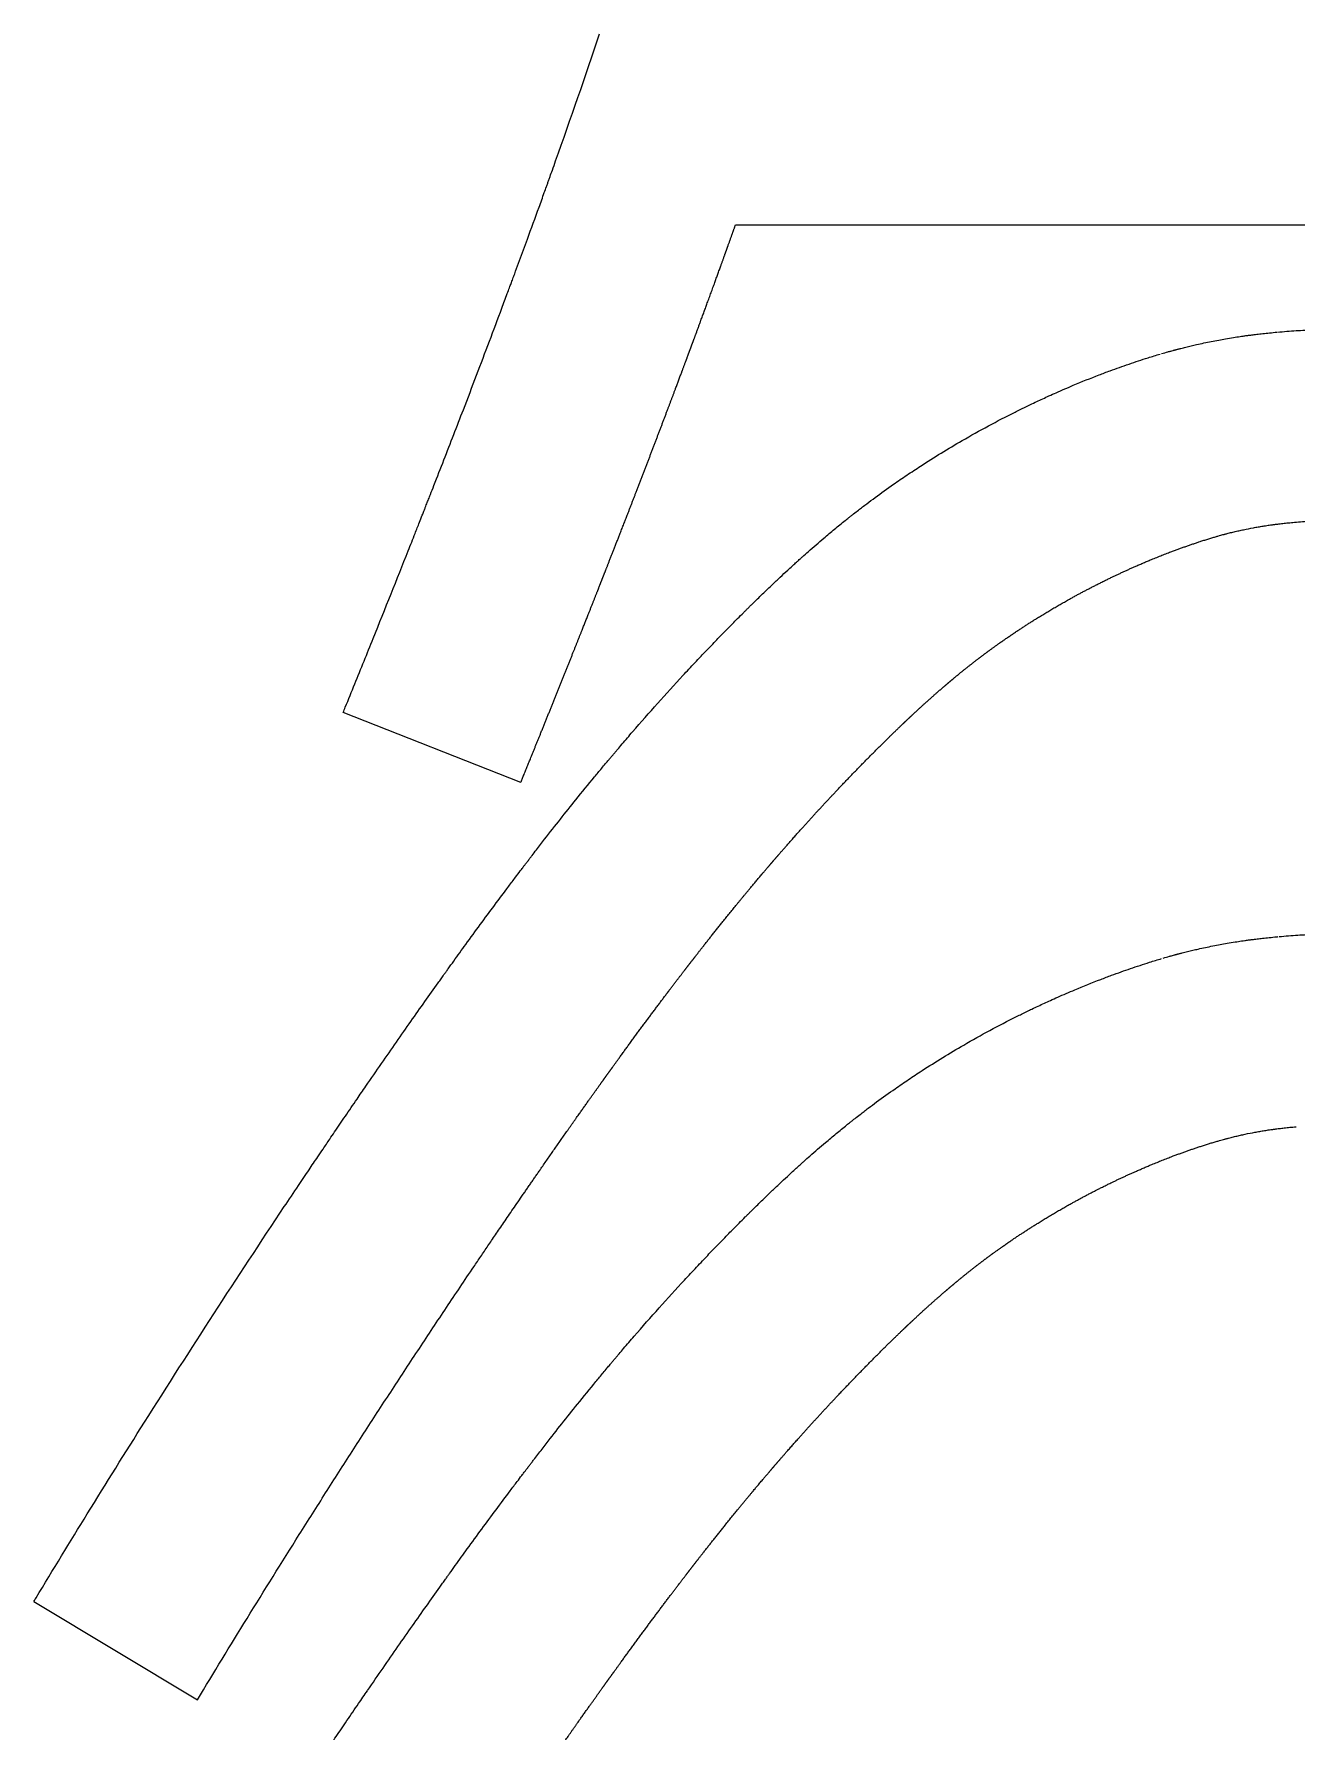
# Model space of a CAD drawing. Header units: millimetres. Extents: x -2789 to 12250, y -4440 to 7168.
# Drawn here: x 2793.7 to 3091.3, y 3154.4 to 3554.5 of the extents above; entities that cross this region are included whole.
import ezdxf

# ---------------------------------------------------------------- set-up
doc = ezdxf.new("R2010")
doc.units = ezdxf.units.MM
doc.header["$MEASUREMENT"] = 0

msp = doc.modelspace()

# ---------------------------------------------------------------- linework, layer by layer
at = {"color": 7, "linetype": 'Continuous', "lineweight": 25}
msp.add_line((2959.09079, 3509.46572), (3106.83301, 3509.46572), dxfattribs=at)
for p, q in [((2908.47435, 3378.03995), (2866.6037, 3394.53578)), ((2793.6843, 3184.98257), (2832.21535, 3161.73696))]:
    msp.add_line(p, q)
at = {"color": 7, "linetype": 'Continuous'}
for points, knots in [([(2866.6037, 3394.53578), (2866.76991, 3394.94388), (2866.93585, 3395.35146), (2867.84804, 3397.59279), (2868.5888, 3399.41593), (2870.79399, 3404.85248), (2872.24125, 3408.43278), (2876.51435, 3419.04138), (2879.27155, 3425.93742), (2882.47819, 3434.02074), (2883.01536, 3435.37708), (2883.89511, 3437.60215), (2884.23992, 3438.47521), (2884.80727, 3439.9133), (2885.03058, 3440.47976), (2885.3779, 3441.36141), (2885.50279, 3441.67859), (2885.6961, 3442.16968), (2885.76532, 3442.34558), (2885.90984, 3442.71292), (2885.99209, 3442.92204), (2886.1518, 3443.32821), (2886.2261, 3443.51718), (2886.37028, 3443.88404), (2886.44138, 3444.06498), (2886.58337, 3444.42644), (2886.65439, 3444.60728), (2886.86751, 3445.15007), (2887.00977, 3445.51256), (2887.43548, 3446.59785), (2887.71819, 3447.31931), (2888.79116, 3450.06011), (2889.57547, 3452.0692), (2891.9066, 3458.05769), (2893.432, 3461.99928), (2895.98141, 3468.62671), (2897.01997, 3471.33834), (2900.09299, 3479.39772), (2902.08479, 3484.66994), (2904.44586, 3490.98039), (2904.86922, 3492.1144), (2905.46487, 3493.71343), (2905.63956, 3494.18282), (2905.93373, 3494.974), (2906.05345, 3495.29622), (2906.23727, 3495.79122), (2906.30302, 3495.96835), (2906.44382, 3496.34782), (2906.51887, 3496.55017), (2906.66706, 3496.94985), (2906.7405, 3497.14801), (2906.95885, 3497.73741), (2907.10456, 3498.13104), (2907.56265, 3499.36953), (2907.87356, 3500.2116), (2908.8019, 3502.73026), (2909.41536, 3504.40052), (2910.9528, 3508.60158), (2911.86952, 3511.12055), (2913.18797, 3514.76415), (2913.60158, 3515.91027), (2914.1874, 3517.53794), (2914.362, 3518.02361), (2914.6252, 3518.7566), (2914.71568, 3519.00872), (2914.90182, 3519.52776), (2914.9954, 3519.78888), (2915.18163, 3520.30887), (2915.27457, 3520.56855), (2915.55327, 3521.34778), (2915.7388, 3521.86721), (2916.17939, 3523.10242), (2916.4342, 3523.81814), (2916.6885, 3524.53375), (2920.24198, 3534.53345), (2923.69438, 3544.51077), (2927.04576, 3554.46572)], [0.6353648778, 0.6353648778, 0.6353648778, 0.6353648778, 0.6381080486, 0.6381080486, 0.6504703768, 0.6504703768, 0.6751950331, 0.6751950331, 0.7246443456, 0.7246443456, 0.7346799119, 0.7346799119, 0.7411940781, 0.7411940781, 0.7454541819, 0.7454541819, 0.74782528, 0.74782528, 0.7491711349, 0.7491711349, 0.7506664275, 0.7506664275, 0.7518736709, 0.7518736709, 0.7530809144, 0.7530809144, 0.7542881579, 0.7542881579, 0.7567026448, 0.7567026448, 0.7615316186, 0.7615316186, 0.7750933268, 0.7750933268, 0.8022167431, 0.8022167431, 0.8212951958, 0.8212951958, 0.8594521014, 0.8594521014, 0.8678520237, 0.8678520237, 0.8713555298, 0.8713555298, 0.8737531366, 0.8737531366, 0.8751033197, 0.8751033197, 0.8764535029, 0.8764535029, 0.877803686, 0.877803686, 0.8805040523, 0.8805040523, 0.8863003435, 0.8863003435, 0.897892926, 0.897892926, 0.9156187577, 0.9156187577, 0.9237681115, 0.9237681115, 0.9272584919, 0.9272584919, 0.9290622646, 0.9290622646, 0.9308660373, 0.9308660373, 0.93266981, 0.93266981, 0.9362773554, 0.9362773554, 0.941249614, 0.941249614, 0.941249614, 1.0107302972, 1.0107302972, 1.0107302972, 1.0107302972]), ([(3086.87648, 3484.18033), (3088.36493, 3484.31373), (3089.84089, 3484.42675), (3092.67405, 3484.61091), (3094.04058, 3484.68518), (3096.78394, 3484.80824), (3098.15765, 3484.85666), (3100.8919, 3484.92946), (3102.25475, 3484.95398), (3104.56912, 3484.97792), (3105.52276, 3484.98262), (3106.47426, 3484.98257)], [0.00007817154, 0.00007817154, 0.00007817154, 0.00007817154, 0.00433148743, 0.00433148743, 0.00830990933, 0.00830990933, 0.01228833123, 0.01228833123, 0.01626675313, 0.01626675313, 0.01906552462, 0.01906552462, 0.01906552462, 0.01906552462]), ([(3059.56074, 3479.10717), (3060.06346, 3479.25256), (3060.57873, 3479.40006), (3061.27863, 3479.59757), (3061.50961, 3479.66218), (3061.90825, 3479.77276), (3062.07781, 3479.81945), (3062.3344, 3479.88942), (3062.41736, 3479.91192), (3062.53814, 3479.94451), (3062.57268, 3479.95381), (3062.62286, 3479.96729), (3062.63925, 3479.97169), (3062.67603, 3479.98155), (3062.70595, 3479.98955), (3062.75272, 3480.00204), (3062.77321, 3480.0075), (3062.82272, 3480.02069), (3062.85087, 3480.02818), (3062.90665, 3480.04301), (3062.93436, 3480.05037), (3063.01693, 3480.07227), (3063.07127, 3480.08664), (3063.23042, 3480.12862), (3063.3279, 3480.15421), (3063.53057, 3480.20719), (3063.6348, 3480.23433), (3063.84609, 3480.28905), (3063.95136, 3480.31618), (3064.26569, 3480.39678), (3064.47222, 3480.44919), (3064.884, 3480.55265), (3065.09038, 3480.60399), (3065.71126, 3480.75681), (3066.12637, 3480.8568), (3066.95457, 3481.05202), (3067.3687, 3481.14752), (3068.35638, 3481.37034), (3068.93574, 3481.49706), (3070.10766, 3481.74494), (3070.69075, 3481.86412), (3071.85141, 3482.09375), (3072.42976, 3482.20437), (3073.55241, 3482.41155), (3074.09602, 3482.50834), (3075.26075, 3482.70855), (3075.89096, 3482.81248), (3077.03074, 3482.99242), (3077.53532, 3483.0693), (3078.28902, 3483.18001), (3078.53495, 3483.21548), (3078.92137, 3483.27025), (3079.06192, 3483.28998), (3079.3665, 3483.33223), (3079.53182, 3483.35486), (3079.81166, 3483.39276), (3079.93366, 3483.40914), (3080.14617, 3483.43734), (3080.23263, 3483.44871), (3080.40226, 3483.47085), (3080.48943, 3483.48215), (3080.75966, 3483.51692), (3080.9461, 3483.54052), (3081.31499, 3483.58647), (3081.4995, 3483.60908), (3082.12048, 3483.68402), (3082.56299, 3483.73553), (3083.52155, 3483.84327), (3084.04204, 3483.8995), (3085.14928, 3484.01426), (3085.7342, 3484.07232), (3086.44262, 3484.13993), (3086.56879, 3484.15187), (3086.69487, 3484.16368)], [0.0049469751, 0.0049469751, 0.0049469751, 0.0049469751, 0.0548192393, 0.0548192393, 0.0812972154, 0.0812972154, 0.1033127945, 0.1033127945, 0.1135452916, 0.1135452916, 0.1185151523, 0.1185151523, 0.1213829772, 0.1213829772, 0.124250802, 0.124250802, 0.1271186268, 0.1271186268, 0.1299864516, 0.1299864516, 0.1328542764, 0.1328542764, 0.1385899261, 0.1385899261, 0.1500612253, 0.1500612253, 0.1615325246, 0.1615325246, 0.1730038239, 0.1730038239, 0.1959464224, 0.1959464224, 0.2188890209, 0.2188890209, 0.264774218, 0.264774218, 0.310659415, 0.310659415, 0.3740237904, 0.3740237904, 0.4373881658, 0.4373881658, 0.5007525412, 0.5007525412, 0.5601917195, 0.5601917195, 0.6294627688, 0.6294627688, 0.6838335657, 0.6838335657, 0.7103078836, 0.7103078836, 0.7257488127, 0.7257488127, 0.7423010755, 0.7423010755, 0.75621299, 0.75621299, 0.7668279344, 0.7668279344, 0.7774428789, 0.7774428789, 0.7986727677, 0.7986727677, 0.8199026566, 0.8199026566, 0.8696053687, 0.8696053687, 0.925329982, 0.925329982, 0.9845775726, 0.9845775726, 0.9974194251, 0.9974194251, 0.9974194251, 0.9974194251]), ([(2871.97168, 3306.45413), (2873.20898, 3308.25168), (2874.42579, 3310.01429), (2878.01508, 3315.19776), (2880.32646, 3318.51423), (2884.78656, 3324.86923), (2886.93582, 3327.90851), (2889.23058, 3331.12689), (2889.45707, 3331.44424), (2889.91049, 3332.07894), (2890.1096, 3332.35743), (2890.51413, 3332.92255), (2890.68951, 3333.16743), (2891.01046, 3333.61521), (2891.17131, 3333.83948), (2891.77721, 3334.6837), (2892.21984, 3335.29928), (2893.61352, 3337.2339), (2894.55918, 3338.54121), (2897.79714, 3342.99876), (2900.05275, 3346.07105), (2903.3917, 3350.56822), (2904.50755, 3352.06224), (2906.16464, 3354.26741), (2906.71365, 3354.99574), (2907.62305, 3356.19837), (2907.98527, 3356.67637), (2908.54273, 3357.41042), (2908.73649, 3357.66525), (2909.01646, 3358.03308), (2909.1051, 3358.14949), (2909.33125, 3358.44624), (2909.47058, 3358.62891), (2909.78423, 3359.0398), (2909.95916, 3359.26874), (2910.2979, 3359.71157), (2910.46501, 3359.92978), (2910.79981, 3360.36649), (2910.96724, 3360.58466), (2911.46964, 3361.23859), (2911.80472, 3361.67382), (2912.79405, 3362.95603), (2913.44675, 3363.79831), (2915.33928, 3366.23003), (2916.5741, 3367.80339), (2919.02933, 3370.90503), (2920.24904, 3372.43246), (2922.93118, 3375.76125), (2924.38944, 3377.55113), (2926.40516, 3379.99713), (2926.97216, 3380.68205), (2927.8499, 3381.73744), (2928.16228, 3382.11207), (2928.7063, 3382.76281), (2928.93543, 3383.03637), (2929.3248, 3383.50036), (2929.49621, 3383.70432), (2929.84731, 3384.12147), (2930.02999, 3384.33824), (2930.38926, 3384.76385), (2930.56791, 3384.97516), (2930.9255, 3385.39749), (2931.10446, 3385.60854), (2931.64185, 3386.24134), (2932.00086, 3386.66284), (2933.18236, 3388.04579), (2934.00631, 3389.00358), (2936.78895, 3392.21603), (2938.75661, 3394.45059), (2942.71294, 3398.87004), (2944.70204, 3401.05535), (2947.65009, 3404.24035), (2948.59315, 3405.25124), (2950.00576, 3406.75356), (2950.48312, 3407.25915), (2951.36276, 3408.18702), (2951.76515, 3408.61007), (2952.58254, 3409.46665), (2952.99901, 3409.90164), (2953.82657, 3410.76294), (2954.23968, 3411.1914), (2955.47708, 3412.4702), (2956.29763, 3413.31219), (2957.94129, 3414.98699), (2958.76304, 3415.81836), (2960.0633, 3417.12436), (2960.54264, 3417.60378), (2961.21003, 3418.2684), (2961.39645, 3418.45374), (2961.76628, 3418.82083), (2961.94839, 3419.00133), (2962.33135, 3419.38012), (2962.52682, 3419.57314), (2962.93864, 3419.97902), (2963.14365, 3420.18067), (2963.75607, 3420.78176), (2964.15886, 3421.17547), (2964.96508, 3421.96026), (2965.36593, 3422.34881), (2966.41939, 3423.36559), (2967.06834, 3423.98742), (2968.35502, 3425.21143), (2968.99407, 3425.81483), (2970.22388, 3426.967), (2970.81064, 3427.5127), (2971.75588, 3428.38519), (2972.1147, 3428.71481), (2972.73954, 3429.28604), (2973.00732, 3429.52992), (2973.49161, 3429.96945), (2973.70787, 3430.16519), (2974.06652, 3430.48856), (2974.19464, 3430.60386), (2974.50404, 3430.88182), (2974.69424, 3431.0523), (2975.34814, 3431.6367), (2975.80905, 3432.04575), (2977.4897, 3433.52727), (2978.7041, 3434.57814), (2980.75633, 3436.32062), (2981.60247, 3437.02927), (2983.28349, 3438.41743), (2984.12611, 3439.10326), (2985.23587, 3439.9936), (2985.51452, 3440.21606), (2985.9781, 3440.5843), (2986.16936, 3440.7357), (2986.54893, 3441.03504), (2986.73938, 3441.1847), (2987.31273, 3441.63365), (2987.69764, 3441.93295), (2988.4047, 3442.47902), (2988.7326, 3442.73083), (2989.38406, 3443.22808), (2989.71042, 3443.4757), (2990.69139, 3444.21556), (2991.34781, 3444.70471), (2993.44448, 3446.24837), (2994.89807, 3447.29071), (2996.8922, 3448.6837), (2997.4135, 3449.04449), (2998.46346, 3449.76464), (2998.98998, 3450.12248), (3000.57413, 3451.18925), (3001.63634, 3451.89146), (3004.32079, 3453.6334), (3005.95387, 3454.66325), (3009.22932, 3456.67102), (3010.88065, 3457.65477), (3014.57963, 3459.79584), (3016.63136, 3460.942), (3020.78962, 3463.18173), (3022.89097, 3464.27201), (3025.39862, 3465.52566), (3025.79692, 3465.72337), (3026.99333, 3466.313), (3027.80805, 3466.70866), (3029.11641, 3467.33451), (3029.60864, 3467.56789), (3030.58142, 3468.02512), (3031.06815, 3468.25196), (3032.03587, 3468.69883), (3032.51954, 3468.92016), (3033.56988, 3469.39632), (3034.13731, 3469.6507), (3036.04154, 3470.49506), (3037.38419, 3471.07484), (3040.76564, 3472.49505), (3042.79396, 3473.31082), (3045.68335, 3474.42113), (3046.53948, 3474.74361), (3048.14602, 3475.3364), (3048.88749, 3475.60505), (3050.37746, 3476.13523), (3051.1228, 3476.39554), (3053.35996, 3477.16198), (3054.85293, 3477.65363), (3057.29784, 3478.42547), (3058.24872, 3478.71745), (3059.20036, 3479.00131)], [0.0000881401, 0.0000881401, 0.0000881401, 0.0000881401, 0.0230739635, 0.0230739635, 0.0690456102, 0.0690456102, 0.1150172569, 0.1150172569, 0.1200936687, 0.1200936687, 0.1251700805, 0.1251700805, 0.1281846068, 0.1281846068, 0.1311991331, 0.1311991331, 0.1395234172, 0.1395234172, 0.1575039871, 0.1575039871, 0.2015762351, 0.2015762351, 0.2240403098, 0.2240403098, 0.2352663191, 0.2352663191, 0.2427415255, 0.2427415255, 0.2467575155, 0.2467575155, 0.2486801413, 0.2486801413, 0.251368395, 0.251368395, 0.2544087226, 0.2544087226, 0.2574490501, 0.2574490501, 0.2604893777, 0.2604893777, 0.2665700328, 0.2665700328, 0.2784886453, 0.2784886453, 0.3012369814, 0.3012369814, 0.3239853174, 0.3239853174, 0.3515314434, 0.3515314434, 0.3623577162, 0.3623577162, 0.3683407153, 0.3683407153, 0.3727793236, 0.3727793236, 0.3759547277, 0.3759547277, 0.3791301317, 0.3791301317, 0.3823055358, 0.3823055358, 0.3854809399, 0.3854809399, 0.3918317481, 0.3918317481, 0.4063701133, 0.4063701133, 0.440811039, 0.440811039, 0.4752519647, 0.4752519647, 0.4915172493, 0.4915172493, 0.4996024302, 0.4996024302, 0.5063158459, 0.5063158459, 0.5131267534, 0.5131267534, 0.5199376608, 0.5199376608, 0.5335594757, 0.5335594757, 0.5471812905, 0.5471812905, 0.5551405405, 0.5551405405, 0.5582412476, 0.5582412476, 0.5613419548, 0.5613419548, 0.5644426619, 0.5644426619, 0.567543369, 0.567543369, 0.5737447833, 0.5737447833, 0.5799461975, 0.5799461975, 0.590099908, 0.590099908, 0.6002536185, 0.6002536185, 0.6097623257, 0.6097623257, 0.6156224412, 0.6156224412, 0.619991742, 0.619991742, 0.6237206804, 0.6237206804, 0.6257319001, 0.6257319001, 0.6284740241, 0.6284740241, 0.6353004861, 0.6353004861, 0.6533233417, 0.6533233417, 0.6659585612, 0.6659585612, 0.6785937807, 0.6785937807, 0.6828371961, 0.6828371961, 0.6856612957, 0.6856612957, 0.6884853954, 0.6884853954, 0.6941335947, 0.6941335947, 0.6987861239, 0.6987861239, 0.7034386532, 0.7034386532, 0.7127437116, 0.7127437116, 0.7330527246, 0.7330527246, 0.7403138322, 0.7403138322, 0.7475749398, 0.7475749398, 0.762097155, 0.762097155, 0.7840690908, 0.7840690908, 0.8060410267, 0.8060410267, 0.8328943956, 0.8328943956, 0.8597477645, 0.8597477645, 0.8648107953, 0.8648107953, 0.8749368568, 0.8749368568, 0.8809949491, 0.8809949491, 0.8868481763, 0.8868481763, 0.8927014035, 0.8927014035, 0.8995632709, 0.8995632709, 0.9159230959, 0.9159230959, 0.9407251934, 0.9407251934, 0.9511604964, 0.9511604964, 0.9602951395, 0.9602951395, 0.9694297827, 0.9694297827, 0.987699069, 0.987699069, 0.9993125159, 0.9993125159, 0.9993125159, 0.9993125159]), ([(3059.92165, 3336.61158), (3060.42437, 3336.75697), (3060.93964, 3336.90447), (3061.63954, 3337.10198), (3061.87052, 3337.16659), (3062.26916, 3337.27717), (3062.43872, 3337.32386), (3062.69531, 3337.39383), (3062.77827, 3337.41633), (3062.89905, 3337.44892), (3062.9336, 3337.45822), (3062.98377, 3337.4717), (3063.00016, 3337.4761), (3063.03694, 3337.48596), (3063.06686, 3337.49396), (3063.11363, 3337.50645), (3063.13412, 3337.51191), (3063.18363, 3337.5251), (3063.21178, 3337.53259), (3063.26756, 3337.54742), (3063.29527, 3337.55478), (3063.37784, 3337.57668), (3063.43218, 3337.59105), (3063.59133, 3337.63304), (3063.68881, 3337.65862), (3063.89148, 3337.7116), (3063.99571, 3337.73874), (3064.207, 3337.79346), (3064.31228, 3337.82059), (3064.6266, 3337.90119), (3064.83313, 3337.9536), (3065.24491, 3338.05706), (3065.45129, 3338.1084), (3066.07217, 3338.26122), (3066.48728, 3338.36121), (3067.31549, 3338.55643), (3067.72961, 3338.65193), (3068.71729, 3338.87475), (3069.29665, 3339.00147), (3070.46857, 3339.24935), (3071.05166, 3339.36853), (3072.21232, 3339.59816), (3072.79067, 3339.70878), (3073.91332, 3339.91596), (3074.45693, 3340.01275), (3075.62166, 3340.21296), (3076.25187, 3340.31689), (3077.39165, 3340.49683), (3077.89623, 3340.57371), (3078.64993, 3340.68442), (3078.89586, 3340.71989), (3079.28228, 3340.77466), (3079.42283, 3340.79439), (3079.72741, 3340.83664), (3079.89273, 3340.85927), (3080.17257, 3340.89717), (3080.29457, 3340.91355), (3080.50708, 3340.94175), (3080.59354, 3340.95312), (3080.76317, 3340.97526), (3080.85034, 3340.98656), (3081.12057, 3341.02133), (3081.30701, 3341.04493), (3081.6759, 3341.09088), (3081.86041, 3341.11349), (3082.48139, 3341.18843), (3082.9239, 3341.23994), (3083.88246, 3341.34768), (3084.40295, 3341.40391), (3085.51019, 3341.51867), (3086.09511, 3341.57673), (3086.80353, 3341.64434), (3086.92971, 3341.65628), (3087.05578, 3341.66809)], [0.0049469751, 0.0049469751, 0.0049469751, 0.0049469751, 0.0548192393, 0.0548192393, 0.0812972154, 0.0812972154, 0.1033127945, 0.1033127945, 0.1135452916, 0.1135452916, 0.1185151523, 0.1185151523, 0.1213829772, 0.1213829772, 0.124250802, 0.124250802, 0.1271186268, 0.1271186268, 0.1299864516, 0.1299864516, 0.1328542764, 0.1328542764, 0.1385899261, 0.1385899261, 0.1500612253, 0.1500612253, 0.1615325246, 0.1615325246, 0.1730038239, 0.1730038239, 0.1959464224, 0.1959464224, 0.2188890209, 0.2188890209, 0.264774218, 0.264774218, 0.310659415, 0.310659415, 0.3740237904, 0.3740237904, 0.4373881658, 0.4373881658, 0.5007525412, 0.5007525412, 0.5601917195, 0.5601917195, 0.6294627688, 0.6294627688, 0.6838335657, 0.6838335657, 0.7103078836, 0.7103078836, 0.7257488127, 0.7257488127, 0.7423010755, 0.7423010755, 0.75621299, 0.75621299, 0.7668279344, 0.7668279344, 0.7774428789, 0.7774428789, 0.7986727677, 0.7986727677, 0.8199026566, 0.8199026566, 0.8696053687, 0.8696053687, 0.925329982, 0.925329982, 0.9845775726, 0.9845775726, 0.9974194251, 0.9974194251, 0.9974194251, 0.9974194251]), ([(3087.23739, 3341.68474), (3088.72584, 3341.81814), (3090.20181, 3341.93116), (3093.03496, 3342.11532), (3094.40149, 3342.18959), (3097.14485, 3342.31265), (3098.51856, 3342.36107), (3101.25281, 3342.43387), (3102.61566, 3342.45839), (3104.93003, 3342.48233), (3105.88367, 3342.48703), (3106.83517, 3342.48698)], [0.00007817154, 0.00007817154, 0.00007817154, 0.00007817154, 0.00433148743, 0.00433148743, 0.00830990933, 0.00830990933, 0.01228833123, 0.01228833123, 0.01626675313, 0.01626675313, 0.01906552462, 0.01906552462, 0.01906552462, 0.01906552462]), ([(2872.33259, 3163.95854), (2873.56989, 3165.75609), (2874.7867, 3167.5187), (2878.37599, 3172.70217), (2880.68737, 3176.01864), (2885.14747, 3182.37364), (2887.29673, 3185.41292), (2889.59149, 3188.6313), (2889.81798, 3188.94866), (2890.2714, 3189.58335), (2890.47051, 3189.86184), (2890.87504, 3190.42696), (2891.05042, 3190.67184), (2891.37137, 3191.11962), (2891.53222, 3191.34389), (2892.13812, 3192.18811), (2892.58075, 3192.80369), (2893.97443, 3194.73831), (2894.92009, 3196.04562), (2898.15805, 3200.50317), (2900.41366, 3203.57546), (2903.75261, 3208.07263), (2904.86846, 3209.56665), (2906.52555, 3211.77182), (2907.07456, 3212.50015), (2907.98396, 3213.70278), (2908.34618, 3214.18078), (2908.90364, 3214.91483), (2909.0974, 3215.16966), (2909.37737, 3215.53749), (2909.46601, 3215.6539), (2909.69216, 3215.95065), (2909.83149, 3216.13332), (2910.14514, 3216.54421), (2910.32007, 3216.77315), (2910.65881, 3217.21598), (2910.82592, 3217.43419), (2911.16072, 3217.8709), (2911.32815, 3218.08907), (2911.83055, 3218.743), (2912.16563, 3219.17823), (2913.15497, 3220.46044), (2913.80766, 3221.30272), (2915.70019, 3223.73444), (2916.93501, 3225.30781), (2919.39024, 3228.40944), (2920.60995, 3229.93687), (2923.29209, 3233.26566), (2924.75035, 3235.05554), (2926.76607, 3237.50154), (2927.33307, 3238.18646), (2928.21082, 3239.24185), (2928.52319, 3239.61648), (2929.06721, 3240.26723), (2929.29634, 3240.54078), (2929.68571, 3241.00477), (2929.85712, 3241.20873), (2930.20822, 3241.62588), (2930.3909, 3241.84265), (2930.75017, 3242.26826), (2930.92882, 3242.47957), (2931.28641, 3242.9019), (2931.46537, 3243.11295), (2932.00276, 3243.74576), (2932.36177, 3244.16725), (2933.54327, 3245.5502), (2934.36722, 3246.50799), (2937.14986, 3249.72044), (2939.11752, 3251.955), (2943.07385, 3256.37445), (2945.06295, 3258.55976), (2948.011, 3261.74477), (2948.95406, 3262.75565), (2950.36667, 3264.25797), (2950.84403, 3264.76356), (2951.72367, 3265.69143), (2952.12606, 3266.11448), (2952.94345, 3266.97106), (2953.35992, 3267.40605), (2954.18748, 3268.26735), (2954.60059, 3268.69581), (2955.83799, 3269.97461), (2956.65854, 3270.8166), (2958.3022, 3272.4914), (2959.12395, 3273.32277), (2960.42421, 3274.62877), (2960.90355, 3275.10819), (2961.57094, 3275.77281), (2961.75736, 3275.95815), (2962.12719, 3276.32524), (2962.3093, 3276.50574), (2962.69226, 3276.88453), (2962.88773, 3277.07755), (2963.29955, 3277.48343), (2963.50456, 3277.68508), (2964.11698, 3278.28617), (2964.51977, 3278.67988), (2965.32599, 3279.46467), (2965.72684, 3279.85322), (2966.7803, 3280.87), (2967.42925, 3281.49184), (2968.71593, 3282.71584), (2969.35498, 3283.31924), (2970.58479, 3284.47141), (2971.17155, 3285.01711), (2972.11679, 3285.8896), (2972.47561, 3286.21923), (2973.10045, 3286.79045), (2973.36823, 3287.03433), (2973.85252, 3287.47387), (2974.06878, 3287.6696), (2974.42743, 3287.99297), (2974.55555, 3288.10827), (2974.86495, 3288.38623), (2975.05515, 3288.55671), (2975.70905, 3289.14111), (2976.16996, 3289.55016), (2977.85061, 3291.03168), (2979.06501, 3292.08255), (2981.11724, 3293.82504), (2981.96338, 3294.53368), (2983.6444, 3295.92184), (2984.48702, 3296.60767), (2985.59678, 3297.49801), (2985.87543, 3297.72047), (2986.33901, 3298.08872), (2986.53027, 3298.24011), (2986.90984, 3298.53945), (2987.10029, 3298.68911), (2987.67364, 3299.13806), (2988.05855, 3299.43736), (2988.76561, 3299.98343), (2989.09351, 3300.23524), (2989.74497, 3300.73249), (2990.07133, 3300.98012), (2991.0523, 3301.71997), (2991.70872, 3302.20912), (2993.80539, 3303.75278), (2995.25898, 3304.79512), (2997.25311, 3306.18811), (2997.77441, 3306.54891), (2998.82437, 3307.26905), (2999.35089, 3307.62689), (3000.93504, 3308.69366), (3001.99725, 3309.39587), (3004.6817, 3311.13781), (3006.31478, 3312.16766), (3009.59023, 3314.17543), (3011.24156, 3315.15918), (3014.94054, 3317.30025), (3016.99227, 3318.44641), (3021.15053, 3320.68614), (3023.25188, 3321.77642), (3025.75953, 3323.03007), (3026.15783, 3323.22778), (3027.35424, 3323.81741), (3028.16896, 3324.21307), (3029.47732, 3324.83892), (3029.96955, 3325.0723), (3030.94233, 3325.52953), (3031.42906, 3325.75637), (3032.39678, 3326.20324), (3032.88045, 3326.42457), (3033.93079, 3326.90073), (3034.49822, 3327.15511), (3036.40245, 3327.99947), (3037.7451, 3328.57925), (3041.12655, 3329.99946), (3043.15487, 3330.81523), (3046.04426, 3331.92554), (3046.90039, 3332.24803), (3048.50693, 3332.84081), (3049.2484, 3333.10946), (3050.73837, 3333.63964), (3051.48371, 3333.89995), (3053.72087, 3334.66639), (3055.21384, 3335.15804), (3057.65875, 3335.92988), (3058.60963, 3336.22186), (3059.56127, 3336.50572)], [0.0000881401, 0.0000881401, 0.0000881401, 0.0000881401, 0.0230739635, 0.0230739635, 0.0690456102, 0.0690456102, 0.1150172569, 0.1150172569, 0.1200936687, 0.1200936687, 0.1251700805, 0.1251700805, 0.1281846068, 0.1281846068, 0.1311991331, 0.1311991331, 0.1395234172, 0.1395234172, 0.1575039871, 0.1575039871, 0.2015762351, 0.2015762351, 0.2240403098, 0.2240403098, 0.2352663191, 0.2352663191, 0.2427415255, 0.2427415255, 0.2467575155, 0.2467575155, 0.2486801413, 0.2486801413, 0.251368395, 0.251368395, 0.2544087226, 0.2544087226, 0.2574490501, 0.2574490501, 0.2604893777, 0.2604893777, 0.2665700328, 0.2665700328, 0.2784886453, 0.2784886453, 0.3012369814, 0.3012369814, 0.3239853174, 0.3239853174, 0.3515314434, 0.3515314434, 0.3623577162, 0.3623577162, 0.3683407153, 0.3683407153, 0.3727793236, 0.3727793236, 0.3759547277, 0.3759547277, 0.3791301317, 0.3791301317, 0.3823055358, 0.3823055358, 0.3854809399, 0.3854809399, 0.3918317481, 0.3918317481, 0.4063701133, 0.4063701133, 0.440811039, 0.440811039, 0.4752519647, 0.4752519647, 0.4915172493, 0.4915172493, 0.4996024302, 0.4996024302, 0.5063158459, 0.5063158459, 0.5131267534, 0.5131267534, 0.5199376608, 0.5199376608, 0.5335594757, 0.5335594757, 0.5471812905, 0.5471812905, 0.5551405405, 0.5551405405, 0.5582412476, 0.5582412476, 0.5613419548, 0.5613419548, 0.5644426619, 0.5644426619, 0.567543369, 0.567543369, 0.5737447833, 0.5737447833, 0.5799461975, 0.5799461975, 0.590099908, 0.590099908, 0.6002536185, 0.6002536185, 0.6097623257, 0.6097623257, 0.6156224412, 0.6156224412, 0.619991742, 0.619991742, 0.6237206804, 0.6237206804, 0.6257319001, 0.6257319001, 0.6284740241, 0.6284740241, 0.6353004861, 0.6353004861, 0.6533233417, 0.6533233417, 0.6659585612, 0.6659585612, 0.6785937807, 0.6785937807, 0.6828371961, 0.6828371961, 0.6856612957, 0.6856612957, 0.6884853954, 0.6884853954, 0.6941335947, 0.6941335947, 0.6987861239, 0.6987861239, 0.7034386532, 0.7034386532, 0.7127437116, 0.7127437116, 0.7330527246, 0.7330527246, 0.7403138322, 0.7403138322, 0.7475749398, 0.7475749398, 0.762097155, 0.762097155, 0.7840690908, 0.7840690908, 0.8060410267, 0.8060410267, 0.8328943956, 0.8328943956, 0.8597477645, 0.8597477645, 0.8648107953, 0.8648107953, 0.8749368568, 0.8749368568, 0.8809949491, 0.8809949491, 0.8868481763, 0.8868481763, 0.8927014035, 0.8927014035, 0.8995632709, 0.8995632709, 0.9159230959, 0.9159230959, 0.9407251934, 0.9407251934, 0.9511604964, 0.9511604964, 0.9602951395, 0.9602951395, 0.9694297827, 0.9694297827, 0.987699069, 0.987699069, 0.9993125159, 0.9993125159, 0.9993125159, 0.9993125159]), ([(2793.6843, 3184.98257), (2793.84978, 3185.25687), (2794.01533, 3185.53114), (2798.16976, 3192.41121), (2802.19465, 3199.00558), (2810.71225, 3212.81326), (2815.21202, 3220.02395), (2825.14699, 3235.76116), (2830.60001, 3244.28103), (2841.59697, 3261.22981), (2847.14341, 3269.6624), (2853.83049, 3279.69205), (2854.94683, 3281.36184), (2856.89034, 3284.2609), (2857.71516, 3285.48879), (2859.22832, 3287.73677), (2859.91574, 3288.75627), (2861.0176, 3290.38774), (2861.42835, 3290.99536), (2862.35907, 3292.37099), (2862.88235, 3293.14356), (2864.17631, 3295.05047), (2864.96453, 3296.20936), (2866.65152, 3298.68426), (2867.54782, 3299.99664), (2868.93678, 3302.02694), (2869.39114, 3302.6906), (2870.19689, 3303.86669), (2870.54412, 3304.37327), (2871.24297, 3305.39231), (2871.59247, 3305.90172), (2871.93811, 3306.40528)], [0.90671888082, 0.90671888082, 0.90671888082, 0.90671888082, 0.90735466695, 0.90735466695, 0.9226686669, 0.9226686669, 0.93945341105, 0.93945341105, 0.95947253638, 0.95947253638, 0.97949166171, 0.97949166171, 0.98350164598, 0.98350164598, 0.98644459865, 0.98644459865, 0.98885877592, 0.98885877592, 0.99029172197, 0.99029172197, 0.99211757298, 0.99211757298, 0.99461989407, 0.99461989407, 0.99712221516, 0.99712221516, 0.99829786951, 0.99829786951, 0.99915808644, 0.99915808644, 0.99998888687, 0.99998888687, 0.99998888687, 0.99998888687]), ([(2820.31187, 3085.03489), (2825.64782, 3093.48416), (2831.03146, 3101.89415), (2841.95788, 3118.73422), (2847.50432, 3127.16681), (2854.1914, 3137.19646), (2855.30774, 3138.86625), (2857.25125, 3141.76531), (2858.07607, 3142.9932), (2859.58923, 3145.24118), (2860.27665, 3146.26068), (2861.37851, 3147.89215), (2861.78926, 3148.49977), (2862.71998, 3149.8754), (2863.24326, 3150.64797), (2864.53722, 3152.55488), (2865.32544, 3153.71377), (2867.01243, 3156.18867), (2867.90873, 3157.50106), (2869.29769, 3159.53135), (2869.75205, 3160.19501), (2870.5578, 3161.3711), (2870.90503, 3161.87768), (2871.60388, 3162.89672), (2871.95338, 3163.40613), (2872.29902, 3163.90969)], [0.93971023482, 0.93971023482, 0.93971023482, 0.93971023482, 0.95947253638, 0.95947253638, 0.97949166171, 0.97949166171, 0.98350164598, 0.98350164598, 0.98644459865, 0.98644459865, 0.98885877592, 0.98885877592, 0.99029172197, 0.99029172197, 0.99211757298, 0.99211757298, 0.99461989407, 0.99461989407, 0.99712221516, 0.99712221516, 0.99829786951, 0.99829786951, 0.99915808644, 0.99915808644, 0.99998888687, 0.99998888687, 0.99998888687, 0.99998888687])]:
    msp.add_open_spline(points, degree=3, knots=knots, dxfattribs=at)
at = {"color": 7, "linetype": 'Continuous', "lineweight": 25}
for points, degree, knots in [([(2908.47435, 3378.03995), (2909.11576, 3379.61523), (2910.753, 3383.64385), (2913.05799, 3389.33269), (2915.64432, 3395.74248), (2918.18276, 3402.06061), (2920.67332, 3408.28717), (2922.81068, 3413.65535), (2924.31495, 3417.44694), (2925.50638, 3420.45726), (2926.53865, 3423.07193), (2927.19654, 3424.74144), (2927.56226, 3425.67041), (2927.84648, 3426.3928), (2928.18507, 3427.25396), (2928.59561, 3428.29895), (2929.33557, 3430.1845), (2930.47713, 3433.1), (2931.76966, 3436.41112), (2933.36968, 3440.52266), (2935.57703, 3446.22183), (2938.04992, 3452.64836), (2940.47304, 3458.98821), (2942.84641, 3465.24149), (2944.87962, 3470.6375), (2946.30859, 3474.45122), (2947.29815, 3477.10238), (2947.92862, 3478.79644), (2948.27847, 3479.73786), (2948.55272, 3480.47655), (2948.8628, 3481.31263), (2949.24159, 3482.33511), (2949.92302, 3484.17756), (2950.97355, 3487.02737), (2952.45812, 3491.07279), (2954.21011, 3495.87996), (2955.64492, 3499.84487), (2956.56888, 3502.41053), (2957.05883, 3503.77517), (2957.42405, 3504.7937), (2958.36915, 3507.43499), (2959.09079, 3509.46572)], 2, [0.6364275294, 0.6364275294, 0.6364275294, 0.6434326396, 0.6544628979, 0.669169909, 0.6838769201, 0.6985839312, 0.7132909422, 0.7243212006, 0.7316747061, 0.7390282116, 0.7445433408, 0.7473009054, 0.7491392818, 0.7509776581, 0.7528160345, 0.7555735991, 0.7610887283, 0.7684422338, 0.7757957393, 0.7868259977, 0.8015330087, 0.8162400198, 0.8309470309, 0.845654042, 0.8566843003, 0.8640378058, 0.869552935, 0.8723104996, 0.874148876, 0.8759872523, 0.8778256287, 0.8805831933, 0.8860983225, 0.893451828, 0.9044820863, 0.9155123446, 0.9228658502, 0.9274617911, 0.9293001675, 0.9320577321, 0.941249614, 0.941249614, 0.941249614]), ([(3072.06313, 3435.87882), (3072.3224, 3435.9538), (3072.87102, 3436.11143), (3073.51581, 3436.29365), (3073.95947, 3436.4165), (3074.1893, 3436.47901), (3074.30076, 3436.50896), (3074.33748, 3436.51879), (3074.50478, 3436.56336), (3074.70618, 3436.61655), (3075.0938, 3436.71774), (3075.55716, 3436.83625), (3076.10938, 3436.97371), (3076.83789, 3437.14992), (3077.76498, 3437.36447), (3079.25828, 3437.68981), (3080.81764, 3437.99749), (3082.30518, 3438.26185), (3083.46446, 3438.45321), (3084.44496, 3438.60272), (3085.15019, 3438.70367), (3085.54576, 3438.75855), (3085.87394, 3438.80301), (3086.10389, 3438.83345), (3086.45937, 3438.87953), (3087.09438, 3438.95897), (3088.09869, 3439.07644), (3089.41356, 3439.2172), (3090.40992, 3439.31467), (3090.89341, 3439.35997)], 3, [0.0049469751, 0.0049469751, 0.0049469751, 0.0049469751, 0.0359617391, 0.0669765032, 0.0979912673, 0.1134986493, 0.1212523403, 0.1251291858, 0.1290060313, 0.1445134134, 0.1600207954, 0.1910355595, 0.2220503235, 0.2530650876, 0.3150946157, 0.3771241438, 0.5011832001, 0.5632127282, 0.6252422563, 0.6872717845, 0.7182865485, 0.7337939306, 0.7493013126, 0.7648086946, 0.7803160767, 0.8113308407, 0.8733603688, 0.935389897, 0.9974194251, 0.9974194251, 0.9974194251, 0.9974194251]), ([(3090.89341, 3439.35997), (3092.1323, 3439.47101), (3094.58247, 3439.65531), (3099.73783, 3439.9138), (3103.75172, 3439.98269), (3106.47161, 3439.98257), (3106.4721, 3439.98257)], 3, [0.00007817154, 0.00007817154, 0.00007817154, 0.00007817154, 0.00482458193, 0.00957099233, 0.01906381312, 0.01906552462, 0.01906552462, 0.01906552462, 0.01906552462]), ([(2909.03928, 3280.93956), (2912.75141, 3286.33255), (2917.91912, 3293.74548), (2920.67787, 3297.67467), (2922.82477, 3300.71688), (2924.65023, 3303.28967), (2925.79863, 3304.90132), (2926.36525, 3305.69477), (2926.68103, 3306.13646), (2926.91973, 3306.47009), (2927.23378, 3306.9087), (2927.60992, 3307.43355), (2928.28987, 3308.3811), (2929.63981, 3310.25739), (2931.71633, 3313.12818), (2934.05226, 3316.33398), (2936.35096, 3319.4648), (2938.6122, 3322.52041), (2940.83559, 3325.50041), (2942.74841, 3328.04246), (2943.96025, 3329.64238), (2944.63304, 3330.52762), (2945.1499, 3331.20624), (2945.77596, 3332.02616), (2946.53668, 3333.01964), (2947.90655, 3334.80132), (2950.01793, 3337.52445), (2952.40487, 3340.5679), (2955.35478, 3344.28504), (2958.83322, 3348.58838), (2961.39553, 3351.69806), (2962.66382, 3353.22209), (2963.36743, 3354.06328), (2963.91764, 3354.7189), (2964.53018, 3355.4462), (2965.28772, 3356.34231), (2966.65615, 3357.95215), (2969.40017, 3361.14463), (2973.69555, 3366.03175), (2978.02426, 3370.81127), (2981.1391, 3374.17309), (2983.6211, 3376.81173), (2986.22936, 3379.54192), (2988.80402, 3382.19388), (2991.04959, 3384.46962), (2992.48643, 3385.90779), (2993.28575, 3386.7028), (2993.91249, 3387.32362), (2994.60853, 3388.00994), (2995.4636, 3388.84867), (2996.98426, 3390.32867), (2999.28335, 3392.53001), (3001.49331, 3394.59745), (3002.86775, 3395.85964), (3003.62228, 3396.54579), (3004.2021, 3397.06972), (3004.87487, 3397.6733), (3005.7045, 3398.41175), (3007.18773, 3399.71656), (3009.45565, 3401.66379), (3011.66949, 3403.50142), (3013.22357, 3404.75746), (3014.74324, 3405.96369), (3017.00264, 3407.70566), (3020.26294, 3410.12019), (3026.31912, 3414.34151), (3034.7025, 3419.52471), (3041.23509, 3423.09499), (3044.93952, 3424.99264), (3047.92249, 3426.4553), (3051.05748, 3427.92366), (3054.91006, 3429.64142), (3060.23776, 3431.83798), (3067.70612, 3434.57919), (3072.06313, 3435.87882)], 2, [0.0000881401, 0.0000881401, 0.0000881401, 0.0469267827, 0.070346104, 0.0859589849, 0.1015718658, 0.1132815264, 0.1191363568, 0.1220637719, 0.124015382, 0.1259669921, 0.1279186023, 0.1308460174, 0.1367008477, 0.1484105084, 0.1640233893, 0.1796362701, 0.195249151, 0.2108620319, 0.2264749128, 0.2381845734, 0.2440394037, 0.247942624, 0.2518458442, 0.2557490644, 0.2616038947, 0.2733135554, 0.2889264362, 0.3045393171, 0.3279586384, 0.3513779597, 0.3630876204, 0.3689424507, 0.3728456709, 0.3767488911, 0.3806521114, 0.3865069417, 0.3982166023, 0.4216359237, 0.4528616854, 0.4762810067, 0.4918938876, 0.5075067684, 0.5231196493, 0.5387325302, 0.5504421908, 0.5562970212, 0.5602002414, 0.5641034616, 0.5680066818, 0.5738615122, 0.5855711728, 0.6011840537, 0.6128937143, 0.6187485447, 0.6226517649, 0.6265549851, 0.6304582053, 0.6363130356, 0.6480226963, 0.6636355772, 0.6753452378, 0.6831516783, 0.6948613389, 0.7104742198, 0.7338935411, 0.7807321837, 0.8275708263, 0.8509901476, 0.8666030285, 0.8822159094, 0.8978287902, 0.9212481115, 0.9524738733, 0.9993125159, 0.9993125159, 0.9993125159]), ([(3072.42404, 3293.38323), (3072.68331, 3293.45821), (3073.23193, 3293.61584), (3073.87672, 3293.79806), (3074.32038, 3293.92091), (3074.55021, 3293.98342), (3074.66167, 3294.01337), (3074.69839, 3294.0232), (3074.86569, 3294.06777), (3075.06709, 3294.12096), (3075.45471, 3294.22216), (3075.91807, 3294.34066), (3076.47029, 3294.47812), (3077.1988, 3294.65433), (3078.12589, 3294.86888), (3079.61919, 3295.19423), (3081.17856, 3295.5019), (3082.66609, 3295.76626), (3083.82537, 3295.95762), (3084.80587, 3296.10713), (3085.5111, 3296.20808), (3085.90667, 3296.26296), (3086.23485, 3296.30742), (3086.4648, 3296.33786), (3086.82028, 3296.38394), (3087.45529, 3296.46338), (3088.4596, 3296.58085), (3089.77447, 3296.72161), (3090.77083, 3296.81908), (3091.25432, 3296.86438)], 3, [0.0049469751, 0.0049469751, 0.0049469751, 0.0049469751, 0.0359617391, 0.0669765032, 0.0979912673, 0.1134986493, 0.1212523403, 0.1251291858, 0.1290060313, 0.1445134134, 0.1600207954, 0.1910355595, 0.2220503235, 0.2530650876, 0.3150946157, 0.3771241438, 0.5011832001, 0.5632127282, 0.6252422563, 0.6872717845, 0.7182865485, 0.7337939306, 0.7493013126, 0.7648086946, 0.7803160767, 0.8113308407, 0.8733603688, 0.935389897, 0.9974194251, 0.9974194251, 0.9974194251, 0.9974194251]), ([(2909.40019, 3138.44397), (2913.11232, 3143.83696), (2918.28003, 3151.24989), (2921.03878, 3155.17909), (2923.18568, 3158.22129), (2925.01114, 3160.79408), (2926.15954, 3162.40573), (2926.72616, 3163.19918), (2927.04194, 3163.64087), (2927.28064, 3163.97451), (2927.59469, 3164.41311), (2927.97083, 3164.93796), (2928.65078, 3165.88551), (2930.00072, 3167.7618), (2932.07724, 3170.63259), (2934.41317, 3173.83839), (2936.71187, 3176.96921), (2938.97311, 3180.02482), (2941.1965, 3183.00482), (2943.10932, 3185.54687), (2944.32116, 3187.1468), (2944.99395, 3188.03203), (2945.51081, 3188.71065), (2946.13687, 3189.53057), (2946.89759, 3190.52405), (2948.26746, 3192.30573), (2950.37884, 3195.02887), (2952.76578, 3198.07231), (2955.71569, 3201.78945), (2959.19413, 3206.09279), (2961.75644, 3209.20247), (2963.02474, 3210.7265), (2963.72834, 3211.56769), (2964.27855, 3212.22331), (2964.89109, 3212.95061), (2965.64863, 3213.84672), (2967.01706, 3215.45656), (2969.76108, 3218.64904), (2974.05646, 3223.53616), (2978.38517, 3228.31568), (2981.50001, 3231.6775), (2983.98201, 3234.31614), (2986.59027, 3237.04633), (2989.16493, 3239.69829), (2991.4105, 3241.97403), (2992.84734, 3243.4122), (2993.64666, 3244.20721), (2994.27341, 3244.82803), (2994.96944, 3245.51435), (2995.82451, 3246.35308), (2997.34517, 3247.83308), (2999.64426, 3250.03442), (3001.85422, 3252.10186), (3003.22866, 3253.36405), (3003.98319, 3254.0502), (3004.56301, 3254.57413), (3005.23578, 3255.17771), (3006.06541, 3255.91616), (3007.54864, 3257.22097), (3009.81656, 3259.1682), (3012.0304, 3261.00583), (3013.58448, 3262.26187), (3015.10415, 3263.4681), (3017.36355, 3265.21007), (3020.62385, 3267.6246), (3026.68003, 3271.84592), (3035.06341, 3277.02912), (3041.596, 3280.5994), (3045.30043, 3282.49705), (3048.2834, 3283.95971), (3051.41839, 3285.42807), (3055.27097, 3287.14583), (3060.59867, 3289.34239), (3068.06703, 3292.0836), (3072.42404, 3293.38323)], 2, [0.0000881401, 0.0000881401, 0.0000881401, 0.0469267827, 0.070346104, 0.0859589849, 0.1015718658, 0.1132815264, 0.1191363568, 0.1220637719, 0.124015382, 0.1259669921, 0.1279186023, 0.1308460174, 0.1367008477, 0.1484105084, 0.1640233893, 0.1796362701, 0.195249151, 0.2108620319, 0.2264749128, 0.2381845734, 0.2440394037, 0.247942624, 0.2518458442, 0.2557490644, 0.2616038947, 0.2733135554, 0.2889264362, 0.3045393171, 0.3279586384, 0.3513779597, 0.3630876204, 0.3689424507, 0.3728456709, 0.3767488911, 0.3806521114, 0.3865069417, 0.3982166023, 0.4216359237, 0.4528616854, 0.4762810067, 0.4918938876, 0.5075067684, 0.5231196493, 0.5387325302, 0.5504421908, 0.5562970212, 0.5602002414, 0.5641034616, 0.5680066818, 0.5738615122, 0.5855711728, 0.6011840537, 0.6128937143, 0.6187485447, 0.6226517649, 0.6265549851, 0.6304582053, 0.6363130356, 0.6480226963, 0.6636355772, 0.6753452378, 0.6831516783, 0.6948613389, 0.7104742198, 0.7338935411, 0.7807321837, 0.8275708263, 0.8509901476, 0.8666030285, 0.8822159094, 0.8978287902, 0.9212481115, 0.9524738733, 0.9993125159, 0.9993125159, 0.9993125159]), ([(2832.21535, 3161.73696), (2836.08453, 3168.15037), (2844.01568, 3181.1578), (2854.1552, 3197.43689), (2862.4487, 3210.5389), (2868.71341, 3220.33044), (2875.01895, 3230.08122), (2880.30721, 3238.17233), (2884.55503, 3244.62005), (2887.74799, 3249.44093), (2890.94666, 3254.24492), (2894.15042, 3259.03104), (2896.84734, 3263.03847), (2899.05386, 3266.30374), (2900.69167, 3268.72189), (2902.47752, 3271.3486), (2904.46584, 3274.26331), (2906.28167, 3276.91778), (2907.82173, 3279.1651), (2908.63706, 3280.35357), (2909.03928, 3280.93956)], 3, [0.90671887628, 0.90671887628, 0.90671887628, 0.90671887628, 0.9218654711, 0.93749015426, 0.94530249583, 0.95311483741, 0.96092717899, 0.96873952056, 0.97264569135, 0.97655186214, 0.98045803293, 0.98436420372, 0.98827037451, 0.9902234599, 0.99217654529, 0.99412963069, 0.99608271608, 0.99803580148, 0.99901234417, 0.99998888687, 0.99998888687, 0.99998888687, 0.99998888687])]:
    msp.add_open_spline(points, degree=degree, knots=knots, dxfattribs=at)

doc.saveas('drawing.dxf')
